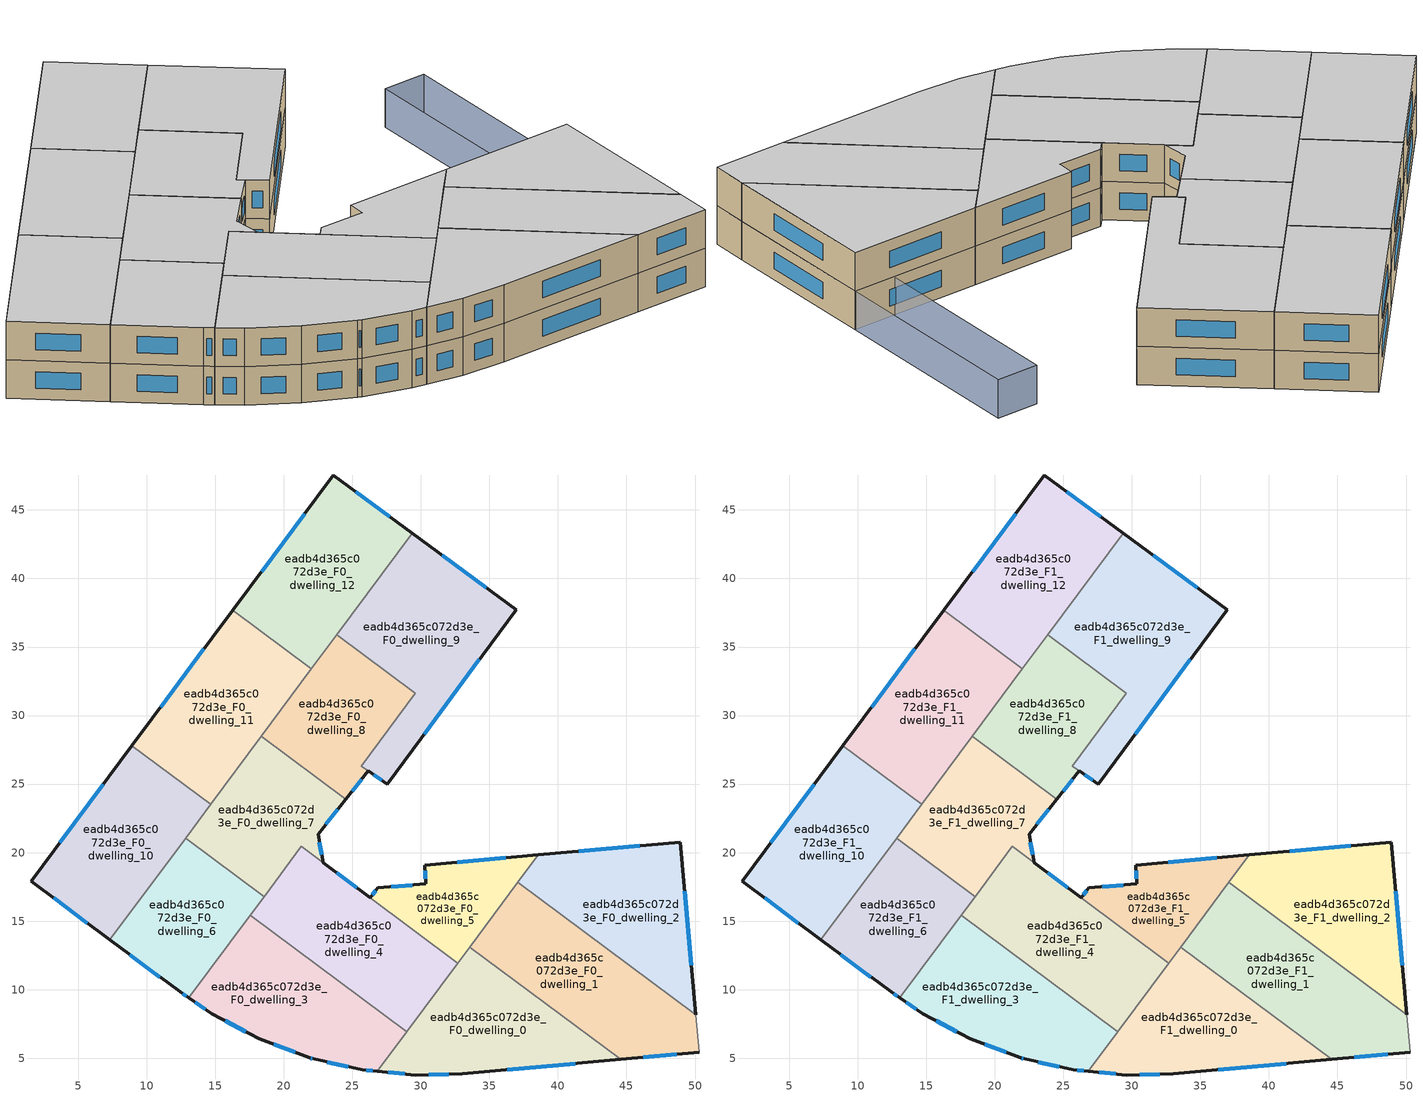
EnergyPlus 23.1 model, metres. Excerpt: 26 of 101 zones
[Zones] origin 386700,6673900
eadb4d365c072d3e_F0_dwelling_0
 floor ground (EU_floor_Construction): 44.58,4.91 33.01,3.87 29.61,3.78 26.83,4.05 33.57,13.1 z0
 wall outside (EU_wall_Construction): 26.83,4.05 29.61,3.78 33.01,3.87 44.58,4.91 z0:3
 wall to eadb4d365c072d3e_F0_dwelling_1 (EU_wall_Construction): 44.58,4.91 33.57,13.1 z0:3
 wall to eadb4d365c072d3e_F0_dwelling_4 (EU_wall_Construction): 32.71,11.95 28.97,6.92 z0:3
 wall to eadb4d365c072d3e_F0_dwelling_3 (EU_wall_Construction): 28.97,6.92 26.83,4.05 z0:3
 wall to eadb4d365c072d3e_F0_dwelling_5 (EU_wall_Construction): 33.57,13.1 32.71,11.95 z0:3
 window (EU_Window_Construction): 30.58,3.8 32.04,3.84 / 27.62,3.97 28.82,3.86 / 36.31,4.17 41.27,4.61 z0.86:2.14
eadb4d365c072d3e_F0_dwelling_1
 floor ground (EU_floor_Construction): 50.07,8.17 50.31,5.43 44.58,4.91 33.57,13.1 37.08,17.83 z0
 wall outside (EU_wall_Construction): 44.58,4.91 50.31,5.43 z0:3
 wall to eadb4d365c072d3e_F0_dwelling_2 (EU_wall_Construction): 50.07,8.17 37.08,17.83 z0:3
 wall adiabatic (EU_wall_Construction): 50.31,5.43 50.07,8.17 z0:3
 wall to eadb4d365c072d3e_F0_dwelling_5 (EU_wall_Construction): 37.08,17.83 33.57,13.1 z0:3
 window (EU_Window_Construction): 46.22,5.06 48.68,5.28 z0.86:2.14
eadb4d365c072d3e_F0_dwelling_10
 floor ground (EU_floor_Construction): 14.66,23.53 7.31,13.64 1.57,17.91 8.93,27.8 z0
 wall outside (EU_wall_Construction): 8.93,27.8 1.57,17.91 7.31,13.64 z0:3
 wall to eadb4d365c072d3e_F0_dwelling_11 (EU_wall_Construction): 14.66,23.53 8.93,27.8 z0:3
 wall to eadb4d365c072d3e_F0_dwelling_6 (EU_wall_Construction): 7.31,13.64 12.83,21.06 z0:3
 wall to eadb4d365c072d3e_F0_dwelling_7 (EU_wall_Construction): 12.83,21.06 14.66,23.53 z0:3
 window (EU_Window_Construction): 3.21,16.69 5.67,14.86 / 6.83,24.97 3.67,20.74 z0.86:2.14
eadb4d365c072d3e_F0_dwelling_11
 floor ground (EU_floor_Construction): 22.02,33.41 14.66,23.53 8.93,27.8 16.28,37.68 z0
 wall outside (EU_wall_Construction): 16.28,37.68 8.93,27.8 z0:3
 wall to eadb4d365c072d3e_F0_dwelling_12 (EU_wall_Construction): 22.02,33.41 16.28,37.68 z0:3
 wall to eadb4d365c072d3e_F0_dwelling_7 (EU_wall_Construction): 14.66,23.53 18.35,28.48 z0:3
 wall to eadb4d365c072d3e_F0_dwelling_8 (EU_wall_Construction): 18.35,28.48 22.02,33.41 z0:3
 window (EU_Window_Construction): 14.18,34.85 11.03,30.62 z0.86:2.14
eadb4d365c072d3e_F0_dwelling_12
 floor ground (EU_floor_Construction): 29.38,43.3 22.02,33.41 16.28,37.68 23.62,47.55 z0
 wall outside (EU_wall_Construction): 29.38,43.3 23.62,47.55 16.28,37.68 z0:3
 wall to eadb4d365c072d3e_F0_dwelling_9 (EU_wall_Construction): 23.87,35.9 29.38,43.3 z0:3
 wall to eadb4d365c072d3e_F0_dwelling_8 (EU_wall_Construction): 22.02,33.41 23.87,35.9 z0:3
 window (EU_Window_Construction): 21.52,44.73 18.38,40.5 / 27.73,44.52 25.27,46.33 z0.86:2.14
eadb4d365c072d3e_F0_dwelling_2
 floor ground (EU_floor_Construction): 48.93,20.77 50.07,8.17 37.08,17.83 38.57,19.83 z0
 wall outside (EU_wall_Construction): 50.07,8.17 48.93,20.77 38.57,19.83 z0:3
 wall to eadb4d365c072d3e_F0_dwelling_5 (EU_wall_Construction): 38.57,19.83 37.08,17.83 z0:3
 window (EU_Window_Construction): 45.97,20.5 41.53,20.1 / 49.74,11.77 49.26,17.17 z0.86:2.14
eadb4d365c072d3e_F0_dwelling_3
 floor ground (EU_floor_Construction): 28.97,6.92 26.83,4.05 25.71,4.15 22.17,4.95 21.89,5.04 18.21,6.41 14.75,8.25 13.07,9.4 17.54,15.42 z0
 wall outside (EU_wall_Construction): 13.07,9.4 14.75,8.25 18.21,6.41 21.89,5.04 22.17,4.95 25.71,4.15 26.83,4.05 z0:3
 wall to eadb4d365c072d3e_F0_dwelling_4 (EU_wall_Construction): 28.97,6.92 17.54,15.42 z0:3
 wall to eadb4d365c072d3e_F0_dwelling_6 (EU_wall_Construction): 17.54,15.42 13.07,9.4 z0:3
 window (EU_Window_Construction): 15.74,7.72 17.22,6.93 / 13.55,9.07 14.27,8.58 / 26.03,4.12 26.51,4.08 / 23.18,4.72 24.7,4.38 / 21.97,5.01 22.09,4.98 / 19.26,6.02 20.84,5.43 z0.86:2.14
eadb4d365c072d3e_F0_dwelling_4
 floor ground (EU_floor_Construction): 32.71,11.95 28.97,6.92 17.54,15.42 21.28,20.45 z0
 wall to eadb4d365c072d3e_F0_dwelling_7 (EU_wall_Construction): 22.87,19.27 21.28,20.45 18.57,16.8 z0:3
 wall to eadb4d365c072d3e_F0_dwelling_5 (EU_wall_Construction): 32.71,11.95 22.87,19.27 z0:3
 wall to eadb4d365c072d3e_F0_dwelling_6 (EU_wall_Construction): 18.57,16.8 17.54,15.42 z0:3
eadb4d365c072d3e_F0_dwelling_5
 floor ground (EU_floor_Construction): 38.57,19.83 32.71,11.95 22.87,19.27 26.31,16.71 26.85,17.44 30.36,17.71 30.29,19.08 z0
 wall outside (EU_wall_Construction): 38.57,19.83 30.29,19.08 30.36,17.71 26.85,17.44 26.31,16.71 22.87,19.27 z0:3
 window (EU_Window_Construction): 30.31,18.69 30.34,18.1 / 36.21,19.61 32.66,19.29 / 25.33,17.44 23.85,18.54 / 26.7,17.23 26.47,16.92 / 29.36,17.64 27.85,17.52 z0.86:2.14
eadb4d365c072d3e_F0_dwelling_6
 floor ground (EU_floor_Construction): 18.57,16.8 13.07,9.4 12.43,9.83 7.31,13.64 12.83,21.06 z0
 wall outside (EU_wall_Construction): 7.31,13.64 12.43,9.83 13.07,9.4 z0:3
 wall to eadb4d365c072d3e_F0_dwelling_7 (EU_wall_Construction): 18.57,16.8 12.83,21.06 z0:3
 window (EU_Window_Construction): 12.61,9.71 12.89,9.53 / 8.78,12.56 10.97,10.92 z0.86:2.14
eadb4d365c072d3e_F0_dwelling_7
 floor ground (EU_floor_Construction): 24.52,23.89 22.5,21.34 22.87,19.27 21.28,20.45 18.57,16.8 12.83,21.06 18.35,28.48 z0
 wall outside (EU_wall_Construction): 22.87,19.27 22.5,21.34 24.52,23.89 z0:3
 wall to eadb4d365c072d3e_F0_dwelling_8 (EU_wall_Construction): 24.52,23.89 18.35,28.48 z0:3
 window (EU_Window_Construction): 23.07,22.07 23.94,23.16 / 22.76,19.86 22.6,20.75 z0.86:2.14
eadb4d365c072d3e_F0_dwelling_8
 floor ground (EU_floor_Construction): 29.6,31.63 25.64,26.31 26.15,25.96 24.52,23.89 18.35,28.48 23.87,35.9 z0
 wall outside (EU_wall_Construction): 24.52,23.89 26.15,25.96 z0:3
 wall to eadb4d365c072d3e_F0_dwelling_9 (EU_wall_Construction): 26.15,25.96 25.64,26.31 29.6,31.63 23.87,35.9 z0:3
 window (EU_Window_Construction): 24.99,24.48 25.69,25.37 z0.86:2.14
eadb4d365c072d3e_F0_dwelling_9
 floor ground (EU_floor_Construction): 36.95,37.73 27.55,25 25.64,26.31 29.6,31.63 23.87,35.9 29.38,43.3 z0
 wall outside (EU_wall_Construction): 26.15,25.96 27.55,25 36.95,37.73 29.38,43.3 z0:3
 window (EU_Window_Construction): 34.79,39.32 31.54,41.71 / 30.23,28.64 34.26,34.09 / 26.55,25.69 27.15,25.28 z0.86:2.14
eadb4d365c072d3e_F1_dwelling_0
 floor to eadb4d365c072d3e_F0_dwelling_0 (EU_floor_Construction): 44.58,4.91 33.01,3.87 29.61,3.78 26.83,4.05 33.57,13.1 z3
 wall outside (EU_wall_Construction): 26.83,4.05 29.61,3.78 33.01,3.87 44.58,4.91 z3:6
 wall to eadb4d365c072d3e_F1_dwelling_1 (EU_wall_Construction): 44.58,4.91 33.57,13.1 z3:6
 wall to eadb4d365c072d3e_F1_dwelling_4 (EU_wall_Construction): 32.71,11.95 28.97,6.92 z3:6
 wall to eadb4d365c072d3e_F1_dwelling_3 (EU_wall_Construction): 28.97,6.92 26.83,4.05 z3:6
 wall to eadb4d365c072d3e_F1_dwelling_5 (EU_wall_Construction): 33.57,13.1 32.71,11.95 z3:6
 window (EU_Window_Construction): 30.58,3.8 32.04,3.84 / 27.62,3.97 28.82,3.86 / 36.31,4.17 41.27,4.61 z3.86:5.14
 ceiling to eadb4d365c072d3e_F2_dwelling_0 (EU_floor_Construction): 44.58,4.91 33.57,13.1 26.83,4.05 29.61,3.78 33.01,3.87 z6
eadb4d365c072d3e_F1_dwelling_1
 floor to eadb4d365c072d3e_F0_dwelling_1 (EU_floor_Construction): 50.07,8.17 50.31,5.43 44.58,4.91 33.57,13.1 37.08,17.83 z3
 wall outside (EU_wall_Construction): 44.58,4.91 50.31,5.43 z3:6
 wall to eadb4d365c072d3e_F1_dwelling_2 (EU_wall_Construction): 50.07,8.17 37.08,17.83 z3:6
 wall adiabatic (EU_wall_Construction): 50.31,5.43 50.07,8.17 z3:6
 wall to eadb4d365c072d3e_F1_dwelling_5 (EU_wall_Construction): 37.08,17.83 33.57,13.1 z3:6
 window (EU_Window_Construction): 46.22,5.06 48.68,5.28 z3.86:5.14
 ceiling to eadb4d365c072d3e_F2_dwelling_1 (EU_floor_Construction): 50.31,5.43 50.07,8.17 37.08,17.83 33.57,13.1 44.58,4.91 z6
eadb4d365c072d3e_F1_dwelling_10
 floor to eadb4d365c072d3e_F0_dwelling_10 (EU_floor_Construction): 14.66,23.53 7.31,13.64 1.57,17.91 8.93,27.8 z3
 wall outside (EU_wall_Construction): 8.93,27.8 1.57,17.91 7.31,13.64 z3:6
 wall to eadb4d365c072d3e_F1_dwelling_11 (EU_wall_Construction): 14.66,23.53 8.93,27.8 z3:6
 wall to eadb4d365c072d3e_F1_dwelling_6 (EU_wall_Construction): 7.31,13.64 12.83,21.06 z3:6
 wall to eadb4d365c072d3e_F1_dwelling_7 (EU_wall_Construction): 12.83,21.06 14.66,23.53 z3:6
 window (EU_Window_Construction): 3.21,16.69 5.67,14.86 / 6.83,24.97 3.67,20.74 z3.86:5.14
 ceiling to eadb4d365c072d3e_F2_dwelling_10 (EU_floor_Construction): 7.31,13.64 14.66,23.53 8.93,27.8 1.57,17.91 z6
eadb4d365c072d3e_F1_dwelling_11
 floor to eadb4d365c072d3e_F0_dwelling_11 (EU_floor_Construction): 22.02,33.41 14.66,23.53 8.93,27.8 16.28,37.68 z3
 wall outside (EU_wall_Construction): 16.28,37.68 8.93,27.8 z3:6
 wall to eadb4d365c072d3e_F1_dwelling_12 (EU_wall_Construction): 22.02,33.41 16.28,37.68 z3:6
 wall to eadb4d365c072d3e_F1_dwelling_7 (EU_wall_Construction): 14.66,23.53 18.35,28.48 z3:6
 wall to eadb4d365c072d3e_F1_dwelling_8 (EU_wall_Construction): 18.35,28.48 22.02,33.41 z3:6
 window (EU_Window_Construction): 14.18,34.85 11.03,30.62 z3.86:5.14
 ceiling to eadb4d365c072d3e_F2_dwelling_11 (EU_floor_Construction): 14.66,23.53 22.02,33.41 16.28,37.68 8.93,27.8 z6
eadb4d365c072d3e_F1_dwelling_12
 floor to eadb4d365c072d3e_F0_dwelling_12 (EU_floor_Construction): 29.38,43.3 22.02,33.41 16.28,37.68 23.62,47.55 z3
 wall outside (EU_wall_Construction): 29.38,43.3 23.62,47.55 16.28,37.68 z3:6
 wall to eadb4d365c072d3e_F1_dwelling_9 (EU_wall_Construction): 23.87,35.9 29.38,43.3 z3:6
 wall to eadb4d365c072d3e_F1_dwelling_8 (EU_wall_Construction): 22.02,33.41 23.87,35.9 z3:6
 window (EU_Window_Construction): 21.52,44.73 18.38,40.5 / 27.73,44.52 25.27,46.33 z3.86:5.14
 ceiling to eadb4d365c072d3e_F2_dwelling_12 (EU_floor_Construction): 22.02,33.41 29.38,43.3 23.62,47.55 16.28,37.68 z6
eadb4d365c072d3e_F1_dwelling_2
 floor to eadb4d365c072d3e_F0_dwelling_2 (EU_floor_Construction): 48.93,20.77 50.07,8.17 37.08,17.83 38.57,19.83 z3
 wall outside (EU_wall_Construction): 50.07,8.17 48.93,20.77 38.57,19.83 z3:6
 wall to eadb4d365c072d3e_F1_dwelling_5 (EU_wall_Construction): 38.57,19.83 37.08,17.83 z3:6
 window (EU_Window_Construction): 45.97,20.5 41.53,20.1 / 49.74,11.77 49.26,17.17 z3.86:5.14
 ceiling to eadb4d365c072d3e_F2_dwelling_2 (EU_floor_Construction): 50.07,8.17 48.93,20.77 38.57,19.83 37.08,17.83 z6
eadb4d365c072d3e_F1_dwelling_3
 floor to eadb4d365c072d3e_F0_dwelling_3 (EU_floor_Construction): 28.97,6.92 26.83,4.05 25.71,4.15 22.17,4.95 21.89,5.04 18.21,6.41 14.75,8.25 13.07,9.4 17.54,15.42 z3
 wall outside (EU_wall_Construction): 13.07,9.4 14.75,8.25 18.21,6.41 21.89,5.04 22.17,4.95 25.71,4.15 26.83,4.05 z3:6
 wall to eadb4d365c072d3e_F1_dwelling_4 (EU_wall_Construction): 28.97,6.92 17.54,15.42 z3:6
 wall to eadb4d365c072d3e_F1_dwelling_6 (EU_wall_Construction): 17.54,15.42 13.07,9.4 z3:6
 window (EU_Window_Construction): 15.74,7.72 17.22,6.93 / 13.55,9.07 14.27,8.58 / 26.03,4.12 26.51,4.08 / 23.18,4.72 24.7,4.38 / 21.97,5.01 22.09,4.98 / 19.26,6.02 20.84,5.43 z3.86:5.14
 ceiling to eadb4d365c072d3e_F2_dwelling_3 (EU_floor_Construction): 26.83,4.05 28.97,6.92 17.54,15.42 13.07,9.4 14.75,8.25 18.21,6.41 21.89,5.04 22.17,4.95 25.71,4.15 z6
eadb4d365c072d3e_F1_dwelling_4
 floor to eadb4d365c072d3e_F0_dwelling_4 (EU_floor_Construction): 32.71,11.95 28.97,6.92 17.54,15.42 21.28,20.45 z3
 wall to eadb4d365c072d3e_F1_dwelling_7 (EU_wall_Construction): 22.87,19.27 21.28,20.45 18.57,16.8 z3:6
 wall to eadb4d365c072d3e_F1_dwelling_5 (EU_wall_Construction): 32.71,11.95 22.87,19.27 z3:6
 wall to eadb4d365c072d3e_F1_dwelling_6 (EU_wall_Construction): 18.57,16.8 17.54,15.42 z3:6
 ceiling to eadb4d365c072d3e_F2_dwelling_4 (EU_floor_Construction): 28.97,6.92 32.71,11.95 21.28,20.45 17.54,15.42 z6
eadb4d365c072d3e_F1_dwelling_5
 floor to eadb4d365c072d3e_F0_dwelling_5 (EU_floor_Construction): 38.57,19.83 32.71,11.95 22.87,19.27 26.31,16.71 26.85,17.44 30.36,17.71 30.29,19.08 z3
 wall outside (EU_wall_Construction): 38.57,19.83 30.29,19.08 30.36,17.71 26.85,17.44 26.31,16.71 22.87,19.27 z3:6
 window (EU_Window_Construction): 30.31,18.69 30.34,18.1 / 36.21,19.61 32.66,19.29 / 25.33,17.44 23.85,18.54 / 26.7,17.23 26.47,16.92 / 29.36,17.64 27.85,17.52 z3.86:5.14
 ceiling to eadb4d365c072d3e_F2_dwelling_5 (EU_floor_Construction): 32.71,11.95 38.57,19.83 30.29,19.08 30.36,17.71 26.85,17.44 26.31,16.71 22.87,19.27 z6
eadb4d365c072d3e_F1_dwelling_6
 floor to eadb4d365c072d3e_F0_dwelling_6 (EU_floor_Construction): 18.57,16.8 13.07,9.4 12.43,9.83 7.31,13.64 12.83,21.06 z3
 wall outside (EU_wall_Construction): 7.31,13.64 12.43,9.83 13.07,9.4 z3:6
 wall to eadb4d365c072d3e_F1_dwelling_7 (EU_wall_Construction): 18.57,16.8 12.83,21.06 z3:6
 window (EU_Window_Construction): 12.61,9.71 12.89,9.53 / 8.78,12.56 10.97,10.92 z3.86:5.14
 ceiling to eadb4d365c072d3e_F2_dwelling_6 (EU_floor_Construction): 13.07,9.4 18.57,16.8 12.83,21.06 7.31,13.64 12.43,9.83 z6
eadb4d365c072d3e_F1_dwelling_7
 floor to eadb4d365c072d3e_F0_dwelling_7 (EU_floor_Construction): 24.52,23.89 22.5,21.34 22.87,19.27 21.28,20.45 18.57,16.8 12.83,21.06 18.35,28.48 z3
 wall outside (EU_wall_Construction): 22.87,19.27 22.5,21.34 24.52,23.89 z3:6
 wall to eadb4d365c072d3e_F1_dwelling_8 (EU_wall_Construction): 24.52,23.89 18.35,28.48 z3:6
 window (EU_Window_Construction): 23.07,22.07 23.94,23.16 / 22.76,19.86 22.6,20.75 z3.86:5.14
 ceiling to eadb4d365c072d3e_F2_dwelling_7 (EU_floor_Construction): 22.87,19.27 22.5,21.34 24.52,23.89 18.35,28.48 12.83,21.06 18.57,16.8 21.28,20.45 z6
eadb4d365c072d3e_F1_dwelling_8
 floor to eadb4d365c072d3e_F0_dwelling_8 (EU_floor_Construction): 29.6,31.63 25.64,26.31 26.15,25.96 24.52,23.89 18.35,28.48 23.87,35.9 z3
 wall outside (EU_wall_Construction): 24.52,23.89 26.15,25.96 z3:6
 wall to eadb4d365c072d3e_F1_dwelling_9 (EU_wall_Construction): 26.15,25.96 25.64,26.31 29.6,31.63 23.87,35.9 z3:6
 window (EU_Window_Construction): 24.99,24.48 25.69,25.37 z3.86:5.14
 ceiling to eadb4d365c072d3e_F2_dwelling_8 (EU_floor_Construction): 26.15,25.96 25.64,26.31 29.6,31.63 23.87,35.9 18.35,28.48 24.52,23.89 z6
eadb4d365c072d3e_F1_dwelling_9
 floor to eadb4d365c072d3e_F0_dwelling_9 (EU_floor_Construction): 36.95,37.73 27.55,25 25.64,26.31 29.6,31.63 23.87,35.9 29.38,43.3 z3
 wall outside (EU_wall_Construction): 26.15,25.96 27.55,25 36.95,37.73 29.38,43.3 z3:6
 window (EU_Window_Construction): 34.79,39.32 31.54,41.71 / 30.23,28.64 34.26,34.09 / 26.55,25.69 27.15,25.28 z3.86:5.14
 ceiling to eadb4d365c072d3e_F2_dwelling_9 (EU_floor_Construction): 27.55,25 36.95,37.73 29.38,43.3 23.87,35.9 29.6,31.63 25.64,26.31 z6
shading: 47.5,36.61 48.93,20.77 / 48.93,20.77 45.6,20.47 / 45.6,20.47 44.18,36.31 / 44.18,36.31 47.5,36.61 z0:3
[Building]
EU S2 Campaign: North Axis=0; Terrain=City; Solar Distribution=FullExterior
[Site:Location]
Helsinki-Vantaa.AP: Latitude=60.317; Longitude=24.963; Time Zone=2; Elevation=54.6
[SizingPeriod:WeatherFileDays]
AnnualSizingPeriod: Begin Month=1; Begin Day of Month=1; End Month=12; End Day of Month=31; Day of Week for Start Day=Monday; Use Weather File Daylight Saving Period=No; Use Weather File Rain and Snow Indicators=No
[MATERIAL]
EU_InternalMass_Material: Roughness=MediumRough; Thickness=0.1; Conductivity=1; Density=1800; Specific Heat=900; Thermal Absorptance=0.9; Solar Absorptance=0.7; Visible Absorptance=0.7
[MATERIAL:NOMASS] Roughness=MediumRough; Thermal Absorptance=0.9; Solar Absorptance=0.7; Visible Absorptance=0.7
Name | Thermal Resistance
EU_wall_NoMass | 1.10183
EU_floor_NoMass | 1.70606
[WINDOWMATERIAL:SIMPLEGLAZINGSYSTEM]
EU_Window_SimpleGlazing: UFactor=3.11035; Solar Heat Gain Coefficient=0.8; Visible Transmittance=0.8
[CONSTRUCTION]
EU_wall_Construction: EU_wall_NoMass
EU_floor_Construction: EU_floor_NoMass
EU_Window_Construction: EU_Window_SimpleGlazing
EU_InternalMass_Construction: EU_InternalMass_Material
[ZONE] Type=1; Multiplier=1; Ceiling Height=autocalculate; Floor Area=autocalculate; Part of Total Floor Area=Yes
Name | Volume
eadb4d365c072d3e_F0_dwelling_0; eadb4d365c072d3e_F1_dwelling_0 | 246.894
eadb4d365c072d3e_F0_dwelling_1; eadb4d365c072d3e_F1_dwelling_1 | 287.891
eadb4d365c072d3e_F0_dwelling_10; eadb4d365c072d3e_F1_dwelling_10; eadb4d365c072d3e_F0_dwelling_3; eadb4d365c072d3e_F1_dwelling_3 | 264.294
eadb4d365c072d3e_F0_dwelling_11; eadb4d365c072d3e_F1_dwelling_11 | 264.274
eadb4d365c072d3e_F0_dwelling_12; eadb4d365c072d3e_F1_dwelling_12 | 264.285
eadb4d365c072d3e_F0_dwelling_2; eadb4d365c072d3e_F1_dwelling_2 | 258.063
eadb4d365c072d3e_F0_dwelling_4; eadb4d365c072d3e_F1_dwelling_4 | 267.642
eadb4d365c072d3e_F0_dwelling_5; eadb4d365c072d3e_F1_dwelling_5 | 137.648
eadb4d365c072d3e_F0_dwelling_6; eadb4d365c072d3e_F1_dwelling_6 | 198.237
eadb4d365c072d3e_F0_dwelling_7 | 208.272
eadb4d365c072d3e_F1_dwelling_7 | 208.214
eadb4d365c072d3e_F0_dwelling_8; eadb4d365c072d3e_F1_dwelling_8 | 202.788
eadb4d365c072d3e_F0_dwelling_9; eadb4d365c072d3e_F1_dwelling_9 | 306.916
[INTERNALMASS] Construction=EU_InternalMass_Construction
Name | Zone or ZoneList | Surface Area
eadb4d365c072d3e_F0_dwelling_0_EU_InternalMass | eadb4d365c072d3e_F0_dwelling_0 | 82.2983
eadb4d365c072d3e_F0_dwelling_1_EU_InternalMass | eadb4d365c072d3e_F0_dwelling_1 | 95.9633
eadb4d365c072d3e_F0_dwelling_2_EU_InternalMass | eadb4d365c072d3e_F0_dwelling_2 | 86.021
eadb4d365c072d3e_F0_dwelling_3_EU_InternalMass | eadb4d365c072d3e_F0_dwelling_3 | 88.0975
eadb4d365c072d3e_F0_dwelling_4_EU_InternalMass | eadb4d365c072d3e_F0_dwelling_4 | 89.2168
eadb4d365c072d3e_F0_dwelling_5_EU_InternalMass | eadb4d365c072d3e_F0_dwelling_5 | 45.8829
eadb4d365c072d3e_F0_dwelling_6_EU_InternalMass | eadb4d365c072d3e_F0_dwelling_6 | 66.0789
eadb4d365c072d3e_F0_dwelling_7_EU_InternalMass | eadb4d365c072d3e_F0_dwelling_7 | 69.4218
eadb4d365c072d3e_F0_dwelling_8_EU_InternalMass | eadb4d365c072d3e_F0_dwelling_8 | 67.5985
eadb4d365c072d3e_F0_dwelling_9_EU_InternalMass | eadb4d365c072d3e_F0_dwelling_9 | 102.305
eadb4d365c072d3e_F0_dwelling_10_EU_InternalMass | eadb4d365c072d3e_F0_dwelling_10 | 88.0985
eadb4d365c072d3e_F0_dwelling_11_EU_InternalMass | eadb4d365c072d3e_F0_dwelling_11 | 88.0914
eadb4d365c072d3e_F0_dwelling_12_EU_InternalMass | eadb4d365c072d3e_F0_dwelling_12 | 88.0953
eadb4d365c072d3e_F1_dwelling_0_EU_InternalMass | eadb4d365c072d3e_F1_dwelling_0 | 82.2983
eadb4d365c072d3e_F1_dwelling_1_EU_InternalMass | eadb4d365c072d3e_F1_dwelling_1 | 95.9633
eadb4d365c072d3e_F1_dwelling_2_EU_InternalMass | eadb4d365c072d3e_F1_dwelling_2 | 86.021
eadb4d365c072d3e_F1_dwelling_3_EU_InternalMass | eadb4d365c072d3e_F1_dwelling_3 | 88.0975
eadb4d365c072d3e_F1_dwelling_4_EU_InternalMass | eadb4d365c072d3e_F1_dwelling_4 | 89.2168
eadb4d365c072d3e_F1_dwelling_5_EU_InternalMass | eadb4d365c072d3e_F1_dwelling_5 | 45.8829
eadb4d365c072d3e_F1_dwelling_6_EU_InternalMass | eadb4d365c072d3e_F1_dwelling_6 | 66.0789
eadb4d365c072d3e_F1_dwelling_7_EU_InternalMass | eadb4d365c072d3e_F1_dwelling_7 | 69.4218
eadb4d365c072d3e_F1_dwelling_8_EU_InternalMass | eadb4d365c072d3e_F1_dwelling_8 | 67.5985
eadb4d365c072d3e_F1_dwelling_9_EU_InternalMass | eadb4d365c072d3e_F1_dwelling_9 | 102.305
eadb4d365c072d3e_F1_dwelling_10_EU_InternalMass | eadb4d365c072d3e_F1_dwelling_10 | 88.0985
eadb4d365c072d3e_F1_dwelling_11_EU_InternalMass | eadb4d365c072d3e_F1_dwelling_11 | 88.0914
eadb4d365c072d3e_F1_dwelling_12_EU_InternalMass | eadb4d365c072d3e_F1_dwelling_12 | 88.0953
[OTHEREQUIPMENT] Fuel Type=Electricity; Design Level Calculation Method=Watts/Area; Power per Zone Floor Area=1; Fraction Latent=0; Fraction Radiant=0; Fraction Lost=0; Carbon Dioxide Generation Rate=0; EndUse Subcategory=EU_Step8_InternalGains
Name | Zone or ZoneList or Space or SpaceList | Schedule
EU_Step8_InternalGain_eadb4d365c072d3e_F0_dwelling_0_f000 | eadb4d365c072d3e_F0_dwelling_0 | EU_Step8_GainSchedule_eadb4d365c072d3e_F0_dwelling_0_f000
EU_Step8_InternalGain_eadb4d365c072d3e_F0_dwelling_1_f000 | eadb4d365c072d3e_F0_dwelling_1 | EU_Step8_GainSchedule_eadb4d365c072d3e_F0_dwelling_1_f000
EU_Step8_InternalGain_eadb4d365c072d3e_F0_dwelling_2_f000 | eadb4d365c072d3e_F0_dwelling_2 | EU_Step8_GainSchedule_eadb4d365c072d3e_F0_dwelling_2_f000
EU_Step8_InternalGain_eadb4d365c072d3e_F0_dwelling_3_f000 | eadb4d365c072d3e_F0_dwelling_3 | EU_Step8_GainSchedule_eadb4d365c072d3e_F0_dwelling_3_f000
EU_Step8_InternalGain_eadb4d365c072d3e_F0_dwelling_4_f000 | eadb4d365c072d3e_F0_dwelling_4 | EU_Step8_GainSchedule_eadb4d365c072d3e_F0_dwelling_4_f000
EU_Step8_InternalGain_eadb4d365c072d3e_F0_dwelling_5_f000 | eadb4d365c072d3e_F0_dwelling_5 | EU_Step8_GainSchedule_eadb4d365c072d3e_F0_dwelling_5_f000
EU_Step8_InternalGain_eadb4d365c072d3e_F0_dwelling_6_f000 | eadb4d365c072d3e_F0_dwelling_6 | EU_Step8_GainSchedule_eadb4d365c072d3e_F0_dwelling_6_f000
EU_Step8_InternalGain_eadb4d365c072d3e_F0_dwelling_7_f000 | eadb4d365c072d3e_F0_dwelling_7 | EU_Step8_GainSchedule_eadb4d365c072d3e_F0_dwelling_7_f000
EU_Step8_InternalGain_eadb4d365c072d3e_F0_dwelling_8_f000 | eadb4d365c072d3e_F0_dwelling_8 | EU_Step8_GainSchedule_eadb4d365c072d3e_F0_dwelling_8_f000
EU_Step8_InternalGain_eadb4d365c072d3e_F0_dwelling_9_f000 | eadb4d365c072d3e_F0_dwelling_9 | EU_Step8_GainSchedule_eadb4d365c072d3e_F0_dwelling_9_f000
EU_Step8_InternalGain_eadb4d365c072d3e_F0_dwelling_10_f000 | eadb4d365c072d3e_F0_dwelling_10 | EU_Step8_GainSchedule_eadb4d365c072d3e_F0_dwelling_10_f000
EU_Step8_InternalGain_eadb4d365c072d3e_F0_dwelling_11_f000 | eadb4d365c072d3e_F0_dwelling_11 | EU_Step8_GainSchedule_eadb4d365c072d3e_F0_dwelling_11_f000
EU_Step8_InternalGain_eadb4d365c072d3e_F0_dwelling_12_f000 | eadb4d365c072d3e_F0_dwelling_12 | EU_Step8_GainSchedule_eadb4d365c072d3e_F0_dwelling_12_f000
EU_Step8_InternalGain_eadb4d365c072d3e_F1_dwelling_0_f000 | eadb4d365c072d3e_F1_dwelling_0 | EU_Step8_GainSchedule_eadb4d365c072d3e_F1_dwelling_0_f000
EU_Step8_InternalGain_eadb4d365c072d3e_F1_dwelling_1_f000 | eadb4d365c072d3e_F1_dwelling_1 | EU_Step8_GainSchedule_eadb4d365c072d3e_F1_dwelling_1_f000
EU_Step8_InternalGain_eadb4d365c072d3e_F1_dwelling_2_f000 | eadb4d365c072d3e_F1_dwelling_2 | EU_Step8_GainSchedule_eadb4d365c072d3e_F1_dwelling_2_f000
EU_Step8_InternalGain_eadb4d365c072d3e_F1_dwelling_3_f000 | eadb4d365c072d3e_F1_dwelling_3 | EU_Step8_GainSchedule_eadb4d365c072d3e_F1_dwelling_3_f000
EU_Step8_InternalGain_eadb4d365c072d3e_F1_dwelling_4_f000 | eadb4d365c072d3e_F1_dwelling_4 | EU_Step8_GainSchedule_eadb4d365c072d3e_F1_dwelling_4_f000
EU_Step8_InternalGain_eadb4d365c072d3e_F1_dwelling_5_f000 | eadb4d365c072d3e_F1_dwelling_5 | EU_Step8_GainSchedule_eadb4d365c072d3e_F1_dwelling_5_f000
EU_Step8_InternalGain_eadb4d365c072d3e_F1_dwelling_6_f000 | eadb4d365c072d3e_F1_dwelling_6 | EU_Step8_GainSchedule_eadb4d365c072d3e_F1_dwelling_6_f000
EU_Step8_InternalGain_eadb4d365c072d3e_F1_dwelling_7_f000 | eadb4d365c072d3e_F1_dwelling_7 | EU_Step8_GainSchedule_eadb4d365c072d3e_F1_dwelling_7_f000
EU_Step8_InternalGain_eadb4d365c072d3e_F1_dwelling_8_f000 | eadb4d365c072d3e_F1_dwelling_8 | EU_Step8_GainSchedule_eadb4d365c072d3e_F1_dwelling_8_f000
EU_Step8_InternalGain_eadb4d365c072d3e_F1_dwelling_9_f000 | eadb4d365c072d3e_F1_dwelling_9 | EU_Step8_GainSchedule_eadb4d365c072d3e_F1_dwelling_9_f000
EU_Step8_InternalGain_eadb4d365c072d3e_F1_dwelling_10_f000 | eadb4d365c072d3e_F1_dwelling_10 | EU_Step8_GainSchedule_eadb4d365c072d3e_F1_dwelling_10_f000
EU_Step8_InternalGain_eadb4d365c072d3e_F1_dwelling_11_f000 | eadb4d365c072d3e_F1_dwelling_11 | EU_Step8_GainSchedule_eadb4d365c072d3e_F1_dwelling_11_f000
EU_Step8_InternalGain_eadb4d365c072d3e_F1_dwelling_12_f000 | eadb4d365c072d3e_F1_dwelling_12 | EU_Step8_GainSchedule_eadb4d365c072d3e_F1_dwelling_12_f000
[ZONEVENTILATION:DESIGNFLOWRATE] Schedule=EU_AlwaysOn; Design Flow Rate Calculation Method=AirChanges/Hour; Air Changes per Hour=0.756316; Ventilation Type=Natural; Fan Pressure Rise=0; Fan Total Efficiency=1; Constant Term Coefficient=1; Temperature Term Coefficient=0; Velocity Term Coefficient=0; Velocity Squared Term Coefficient=0; Minimum Indoor Temperature=-100; Maximum Indoor Temperature=100; Delta Temperature=-100; Minimum Outdoor Temperature=-100; Maximum Outdoor Temperature=100; Maximum Wind Speed=40
Name | Zone or ZoneList or Space or SpaceList
EU_ConstantAir_eadb4d365c072d3e_F0_dwelling_0 | eadb4d365c072d3e_F0_dwelling_0
EU_ConstantAir_eadb4d365c072d3e_F0_dwelling_1 | eadb4d365c072d3e_F0_dwelling_1
EU_ConstantAir_eadb4d365c072d3e_F0_dwelling_2 | eadb4d365c072d3e_F0_dwelling_2
EU_ConstantAir_eadb4d365c072d3e_F0_dwelling_3 | eadb4d365c072d3e_F0_dwelling_3
EU_ConstantAir_eadb4d365c072d3e_F0_dwelling_4 | eadb4d365c072d3e_F0_dwelling_4
EU_ConstantAir_eadb4d365c072d3e_F0_dwelling_5 | eadb4d365c072d3e_F0_dwelling_5
EU_ConstantAir_eadb4d365c072d3e_F0_dwelling_6 | eadb4d365c072d3e_F0_dwelling_6
EU_ConstantAir_eadb4d365c072d3e_F0_dwelling_7 | eadb4d365c072d3e_F0_dwelling_7
EU_ConstantAir_eadb4d365c072d3e_F0_dwelling_8 | eadb4d365c072d3e_F0_dwelling_8
EU_ConstantAir_eadb4d365c072d3e_F0_dwelling_9 | eadb4d365c072d3e_F0_dwelling_9
EU_ConstantAir_eadb4d365c072d3e_F0_dwelling_10 | eadb4d365c072d3e_F0_dwelling_10
EU_ConstantAir_eadb4d365c072d3e_F0_dwelling_11 | eadb4d365c072d3e_F0_dwelling_11
EU_ConstantAir_eadb4d365c072d3e_F0_dwelling_12 | eadb4d365c072d3e_F0_dwelling_12
EU_ConstantAir_eadb4d365c072d3e_F1_dwelling_0 | eadb4d365c072d3e_F1_dwelling_0
EU_ConstantAir_eadb4d365c072d3e_F1_dwelling_1 | eadb4d365c072d3e_F1_dwelling_1
EU_ConstantAir_eadb4d365c072d3e_F1_dwelling_2 | eadb4d365c072d3e_F1_dwelling_2
EU_ConstantAir_eadb4d365c072d3e_F1_dwelling_3 | eadb4d365c072d3e_F1_dwelling_3
EU_ConstantAir_eadb4d365c072d3e_F1_dwelling_4 | eadb4d365c072d3e_F1_dwelling_4
EU_ConstantAir_eadb4d365c072d3e_F1_dwelling_5 | eadb4d365c072d3e_F1_dwelling_5
EU_ConstantAir_eadb4d365c072d3e_F1_dwelling_6 | eadb4d365c072d3e_F1_dwelling_6
EU_ConstantAir_eadb4d365c072d3e_F1_dwelling_7 | eadb4d365c072d3e_F1_dwelling_7
EU_ConstantAir_eadb4d365c072d3e_F1_dwelling_8 | eadb4d365c072d3e_F1_dwelling_8
EU_ConstantAir_eadb4d365c072d3e_F1_dwelling_9 | eadb4d365c072d3e_F1_dwelling_9
EU_ConstantAir_eadb4d365c072d3e_F1_dwelling_10 | eadb4d365c072d3e_F1_dwelling_10
EU_ConstantAir_eadb4d365c072d3e_F1_dwelling_11 | eadb4d365c072d3e_F1_dwelling_11
EU_ConstantAir_eadb4d365c072d3e_F1_dwelling_12 | eadb4d365c072d3e_F1_dwelling_12
[HVACTEMPLATE:THERMOSTAT] Constant Heating Setpoint=20; Constant Cooling Setpoint=50
EU_HeatOnly_eadb4d365c072d3e_F0_dwelling_0; EU_HeatOnly_eadb4d365c072d3e_F0_dwelling_1; EU_HeatOnly_eadb4d365c072d3e_F0_dwelling_2; EU_HeatOnly_eadb4d365c072d3e_F0_dwelling_3; EU_HeatOnly_eadb4d365c072d3e_F0_dwelling_4; EU_HeatOnly_eadb4d365c072d3e_F0_dwelling_5; EU_HeatOnly_eadb4d365c072d3e_F0_dwelling_6; EU_HeatOnly_eadb4d365c072d3e_F0_dwelling_7; EU_HeatOnly_eadb4d365c072d3e_F0_dwelling_8; EU_HeatOnly_eadb4d365c072d3e_F0_dwelling_9; EU_HeatOnly_eadb4d365c072d3e_F0_dwelling_10; EU_HeatOnly_eadb4d365c072d3e_F0_dwelling_11; EU_HeatOnly_eadb4d365c072d3e_F0_dwelling_12; EU_HeatOnly_eadb4d365c072d3e_F1_dwelling_0; EU_HeatOnly_eadb4d365c072d3e_F1_dwelling_1; EU_HeatOnly_eadb4d365c072d3e_F1_dwelling_2; EU_HeatOnly_eadb4d365c072d3e_F1_dwelling_3; EU_HeatOnly_eadb4d365c072d3e_F1_dwelling_4; EU_HeatOnly_eadb4d365c072d3e_F1_dwelling_5; EU_HeatOnly_eadb4d365c072d3e_F1_dwelling_6; EU_HeatOnly_eadb4d365c072d3e_F1_dwelling_7; EU_HeatOnly_eadb4d365c072d3e_F1_dwelling_8; EU_HeatOnly_eadb4d365c072d3e_F1_dwelling_9; EU_HeatOnly_eadb4d365c072d3e_F1_dwelling_10; EU_HeatOnly_eadb4d365c072d3e_F1_dwelling_11; EU_HeatOnly_eadb4d365c072d3e_F1_dwelling_12; EU_HeatOnly_eadb4d365c072d3e_F2_dwelling_0; EU_HeatOnly_eadb4d365c072d3e_F2_dwelling_1; EU_HeatOnly_eadb4d365c072d3e_F2_dwelling_2; EU_HeatOnly_eadb4d365c072d3e_F2_dwelling_3; EU_HeatOnly_eadb4d365c072d3e_F2_dwelling_4; EU_HeatOnly_eadb4d365c072d3e_F2_dwelling_5; EU_HeatOnly_eadb4d365c072d3e_F2_dwelling_6; EU_HeatOnly_eadb4d365c072d3e_F2_dwelling_7; EU_HeatOnly_eadb4d365c072d3e_F2_dwelling_8; EU_HeatOnly_eadb4d365c072d3e_F2_dwelling_9; EU_HeatOnly_eadb4d365c072d3e_F2_dwelling_10; EU_HeatOnly_eadb4d365c072d3e_F2_dwelling_11; EU_HeatOnly_eadb4d365c072d3e_F2_dwelling_12; EU_HeatOnly_eadb4d365c072d3e_F3_dwelling_0; EU_HeatOnly_eadb4d365c072d3e_F3_dwelling_1; EU_HeatOnly_eadb4d365c072d3e_F3_dwelling_2; EU_HeatOnly_eadb4d365c072d3e_F3_dwelling_3; EU_HeatOnly_eadb4d365c072d3e_F3_dwelling_4; EU_HeatOnly_eadb4d365c072d3e_F3_dwelling_5; EU_HeatOnly_eadb4d365c072d3e_F3_dwelling_6; EU_HeatOnly_eadb4d365c072d3e_F3_dwelling_7; EU_HeatOnly_eadb4d365c072d3e_F3_dwelling_8; EU_HeatOnly_eadb4d365c072d3e_F3_dwelling_9; EU_HeatOnly_eadb4d365c072d3e_F3_dwelling_10; EU_HeatOnly_eadb4d365c072d3e_F3_dwelling_11; EU_HeatOnly_eadb4d365c072d3e_F3_dwelling_12; EU_HeatOnly_eadb4d365c072d3e_F4_dwelling_0; EU_HeatOnly_eadb4d365c072d3e_F4_dwelling_1; EU_HeatOnly_eadb4d365c072d3e_F4_dwelling_2; EU_HeatOnly_eadb4d365c072d3e_F4_dwelling_3; EU_HeatOnly_eadb4d365c072d3e_F4_dwelling_4; EU_HeatOnly_eadb4d365c072d3e_F4_dwelling_5; EU_HeatOnly_eadb4d365c072d3e_F4_dwelling_6; EU_HeatOnly_eadb4d365c072d3e_F4_dwelling_7; EU_HeatOnly_eadb4d365c072d3e_F4_dwelling_8; EU_HeatOnly_eadb4d365c072d3e_F4_dwelling_9; EU_HeatOnly_eadb4d365c072d3e_F4_dwelling_10; EU_HeatOnly_eadb4d365c072d3e_F4_dwelling_11; EU_HeatOnly_eadb4d365c072d3e_F4_dwelling_12; EU_HeatOnly_eadb4d365c072d3e_F5_dwelling_0; EU_HeatOnly_eadb4d365c072d3e_F5_dwelling_1; EU_HeatOnly_eadb4d365c072d3e_F5_dwelling_2; EU_HeatOnly_eadb4d365c072d3e_F5_dwelling_3; EU_HeatOnly_eadb4d365c072d3e_F5_dwelling_4; EU_HeatOnly_eadb4d365c072d3e_F5_dwelling_5; EU_HeatOnly_eadb4d365c072d3e_F5_dwelling_6; EU_HeatOnly_eadb4d365c072d3e_F5_dwelling_7; EU_HeatOnly_eadb4d365c072d3e_F5_dwelling_8; EU_HeatOnly_eadb4d365c072d3e_F5_dwelling_9; EU_HeatOnly_eadb4d365c072d3e_F5_dwelling_10; EU_HeatOnly_eadb4d365c072d3e_F5_dwelling_11; EU_HeatOnly_eadb4d365c072d3e_F6_dwelling_0; EU_HeatOnly_eadb4d365c072d3e_F6_dwelling_1; EU_HeatOnly_eadb4d365c072d3e_F6_dwelling_2; EU_HeatOnly_eadb4d365c072d3e_F6_dwelling_3; EU_HeatOnly_eadb4d365c072d3e_F6_dwelling_4; EU_HeatOnly_eadb4d365c072d3e_F6_dwelling_5; EU_HeatOnly_eadb4d365c072d3e_F6_dwelling_6; EU_HeatOnly_eadb4d365c072d3e_F6_dwelling_7; EU_HeatOnly_eadb4d365c072d3e_F6_dwelling_8; EU_HeatOnly_eadb4d365c072d3e_F6_dwelling_9; EU_HeatOnly_eadb4d365c072d3e_F6_dwelling_10; EU_HeatOnly_eadb4d365c072d3e_F6_dwelling_11; EU_HeatOnly_eadb4d365c072d3e_F7_dwelling_0; EU_HeatOnly_eadb4d365c072d3e_F7_dwelling_1; EU_HeatOnly_eadb4d365c072d3e_F7_dwelling_2; EU_HeatOnly_eadb4d365c072d3e_F7_dwelling_3; EU_HeatOnly_eadb4d365c072d3e_F7_dwelling_4; EU_HeatOnly_eadb4d365c072d3e_F7_dwelling_5; EU_HeatOnly_eadb4d365c072d3e_F7_dwelling_6; EU_HeatOnly_eadb4d365c072d3e_F7_dwelling_7; EU_HeatOnly_eadb4d365c072d3e_F7_dwelling_8; EU_HeatOnly_eadb4d365c072d3e_F7_dwelling_9; EU_HeatOnly_eadb4d365c072d3e_F7_dwelling_10; EU_HeatOnly_eadb4d365c072d3e_F7_dwelling_11
[HVACTEMPLATE:ZONE:IDEALLOADSAIRSYSTEM] System Availability Schedule=EU_AlwaysOn; Maximum Heating Supply Air Temperature=50; Minimum Cooling Supply Air Temperature=13; Maximum Heating Supply Air Humidity Ratio=0.0156; Minimum Cooling Supply Air Humidity Ratio=0.0077; Heating Limit=NoLimit; Cooling Limit=NoLimit; Heating Availability Schedule=EU_AlwaysOn; Cooling Availability Schedule=EU_CoolingOff; Dehumidification Control Type=ConstantSensibleHeatRatio; Cooling Sensible Heat Ratio=0.7; Dehumidification Setpoint=60; Humidification Control Type=None; Humidification Setpoint=30; Outdoor Air Method=None; Outdoor Air Flow Rate per Person=0.00944; Outdoor Air Flow Rate per Zone Floor Area=0; Outdoor Air Flow Rate per Zone=0; Demand Controlled Ventilation Type=None; Outdoor Air Economizer Type=NoEconomizer; Heat Recovery Type=None; Sensible Heat Recovery Effectiveness=0.7; Latent Heat Recovery Effectiveness=0.65
Name | Template Thermostat
eadb4d365c072d3e_F0_dwelling_0 | EU_HeatOnly_eadb4d365c072d3e_F0_dwelling_0
eadb4d365c072d3e_F0_dwelling_1 | EU_HeatOnly_eadb4d365c072d3e_F0_dwelling_1
eadb4d365c072d3e_F0_dwelling_2 | EU_HeatOnly_eadb4d365c072d3e_F0_dwelling_2
eadb4d365c072d3e_F0_dwelling_3 | EU_HeatOnly_eadb4d365c072d3e_F0_dwelling_3
eadb4d365c072d3e_F0_dwelling_4 | EU_HeatOnly_eadb4d365c072d3e_F0_dwelling_4
eadb4d365c072d3e_F0_dwelling_5 | EU_HeatOnly_eadb4d365c072d3e_F0_dwelling_5
eadb4d365c072d3e_F0_dwelling_6 | EU_HeatOnly_eadb4d365c072d3e_F0_dwelling_6
eadb4d365c072d3e_F0_dwelling_7 | EU_HeatOnly_eadb4d365c072d3e_F0_dwelling_7
eadb4d365c072d3e_F0_dwelling_8 | EU_HeatOnly_eadb4d365c072d3e_F0_dwelling_8
eadb4d365c072d3e_F0_dwelling_9 | EU_HeatOnly_eadb4d365c072d3e_F0_dwelling_9
eadb4d365c072d3e_F0_dwelling_10 | EU_HeatOnly_eadb4d365c072d3e_F0_dwelling_10
eadb4d365c072d3e_F0_dwelling_11 | EU_HeatOnly_eadb4d365c072d3e_F0_dwelling_11
eadb4d365c072d3e_F0_dwelling_12 | EU_HeatOnly_eadb4d365c072d3e_F0_dwelling_12
eadb4d365c072d3e_F1_dwelling_0 | EU_HeatOnly_eadb4d365c072d3e_F1_dwelling_0
eadb4d365c072d3e_F1_dwelling_1 | EU_HeatOnly_eadb4d365c072d3e_F1_dwelling_1
eadb4d365c072d3e_F1_dwelling_2 | EU_HeatOnly_eadb4d365c072d3e_F1_dwelling_2
eadb4d365c072d3e_F1_dwelling_3 | EU_HeatOnly_eadb4d365c072d3e_F1_dwelling_3
eadb4d365c072d3e_F1_dwelling_4 | EU_HeatOnly_eadb4d365c072d3e_F1_dwelling_4
eadb4d365c072d3e_F1_dwelling_5 | EU_HeatOnly_eadb4d365c072d3e_F1_dwelling_5
eadb4d365c072d3e_F1_dwelling_6 | EU_HeatOnly_eadb4d365c072d3e_F1_dwelling_6
eadb4d365c072d3e_F1_dwelling_7 | EU_HeatOnly_eadb4d365c072d3e_F1_dwelling_7
eadb4d365c072d3e_F1_dwelling_8 | EU_HeatOnly_eadb4d365c072d3e_F1_dwelling_8
eadb4d365c072d3e_F1_dwelling_9 | EU_HeatOnly_eadb4d365c072d3e_F1_dwelling_9
eadb4d365c072d3e_F1_dwelling_10 | EU_HeatOnly_eadb4d365c072d3e_F1_dwelling_10
eadb4d365c072d3e_F1_dwelling_11 | EU_HeatOnly_eadb4d365c072d3e_F1_dwelling_11
eadb4d365c072d3e_F1_dwelling_12 | EU_HeatOnly_eadb4d365c072d3e_F1_dwelling_12
[SIZING:ZONE] Zone Cooling Design Supply Air Temperature Input Method=SupplyAirTemperature; Zone Cooling Design Supply Air Temperature=13; Zone Heating Design Supply Air Temperature Input Method=SupplyAirTemperature; Zone Heating Design Supply Air Temperature=50; Zone Cooling Design Supply Air Humidity Ratio=0.008; Zone Heating Design Supply Air Humidity Ratio=0.008; Cooling Design Air Flow Method=DesignDay; Cooling Design Air Flow Rate=0; Cooling Minimum Air Flow per Zone Floor Area=0.000762; Cooling Minimum Air Flow=0; Cooling Minimum Air Flow Fraction=0.2; Heating Design Air Flow Method=DesignDay; Heating Design Air Flow Rate=0; Heating Maximum Air Flow per Zone Floor Area=0.002032; Heating Maximum Air Flow=0.141576; Heating Maximum Air Flow Fraction=0.3; Account for Dedicated Outdoor Air System=No; Dedicated Outdoor Air System Control Strategy=NeutralSupplyAir; Dedicated Outdoor Air Low Setpoint Temperature for Design=autosize; Dedicated Outdoor Air High Setpoint Temperature for Design=autosize; Zone Load Sizing Method=Sensible Load Only No Latent Load; Zone Latent Cooling Design Supply Air Humidity Ratio Input Method=HumidityRatioDifference; Zone Cooling Design Supply Air Humidity Ratio Difference=0.005; Zone Latent Heating Design Supply Air Humidity Ratio Input Method=HumidityRatioDifference; Zone Humidification Design Supply Air Humidity Ratio Difference=0.005
eadb4d365c072d3e_F0_dwelling_0; eadb4d365c072d3e_F0_dwelling_1; eadb4d365c072d3e_F0_dwelling_2; eadb4d365c072d3e_F0_dwelling_3; eadb4d365c072d3e_F0_dwelling_4; eadb4d365c072d3e_F0_dwelling_5; eadb4d365c072d3e_F0_dwelling_6; eadb4d365c072d3e_F0_dwelling_7; eadb4d365c072d3e_F0_dwelling_8; eadb4d365c072d3e_F0_dwelling_9; eadb4d365c072d3e_F0_dwelling_10; eadb4d365c072d3e_F0_dwelling_11; eadb4d365c072d3e_F0_dwelling_12; eadb4d365c072d3e_F1_dwelling_0; eadb4d365c072d3e_F1_dwelling_1; eadb4d365c072d3e_F1_dwelling_2; eadb4d365c072d3e_F1_dwelling_3; eadb4d365c072d3e_F1_dwelling_4; eadb4d365c072d3e_F1_dwelling_5; eadb4d365c072d3e_F1_dwelling_6; eadb4d365c072d3e_F1_dwelling_7; eadb4d365c072d3e_F1_dwelling_8; eadb4d365c072d3e_F1_dwelling_9; eadb4d365c072d3e_F1_dwelling_10; eadb4d365c072d3e_F1_dwelling_11; eadb4d365c072d3e_F1_dwelling_12
[SCHEDULE:CONSTANT]
Name | Hourly Value
EU_AlwaysOn | 1
EU_CoolingOff | 0
[SCHEDULE:FILE] Column Number=1; Rows to Skip at Top=0; Number of Hours of Data=8760; Column Separator=Comma; Interpolate to Timestep=No; Minutes per Item=60; Adjust Schedule for Daylight Savings=Yes
Name | File
EU_Step8_GainSchedule_eadb4d365c072d3e_F0_dwelling_0_f000 | ../../schedules/eadb4d365c072d3e/eadb4d365c072d3e_F0_dwelling_0_f000_gain.csv
EU_Step8_GainSchedule_eadb4d365c072d3e_F0_dwelling_1_f000 | ../../schedules/eadb4d365c072d3e/eadb4d365c072d3e_F0_dwelling_1_f000_gain.csv
EU_Step8_GainSchedule_eadb4d365c072d3e_F0_dwelling_2_f000 | ../../schedules/eadb4d365c072d3e/eadb4d365c072d3e_F0_dwelling_2_f000_gain.csv
EU_Step8_GainSchedule_eadb4d365c072d3e_F0_dwelling_3_f000 | ../../schedules/eadb4d365c072d3e/eadb4d365c072d3e_F0_dwelling_3_f000_gain.csv
EU_Step8_GainSchedule_eadb4d365c072d3e_F0_dwelling_4_f000 | ../../schedules/eadb4d365c072d3e/eadb4d365c072d3e_F0_dwelling_4_f000_gain.csv
EU_Step8_GainSchedule_eadb4d365c072d3e_F0_dwelling_5_f000 | ../../schedules/eadb4d365c072d3e/eadb4d365c072d3e_F0_dwelling_5_f000_gain.csv
EU_Step8_GainSchedule_eadb4d365c072d3e_F0_dwelling_6_f000 | ../../schedules/eadb4d365c072d3e/eadb4d365c072d3e_F0_dwelling_6_f000_gain.csv
EU_Step8_GainSchedule_eadb4d365c072d3e_F0_dwelling_7_f000 | ../../schedules/eadb4d365c072d3e/eadb4d365c072d3e_F0_dwelling_7_f000_gain.csv
EU_Step8_GainSchedule_eadb4d365c072d3e_F0_dwelling_8_f000 | ../../schedules/eadb4d365c072d3e/eadb4d365c072d3e_F0_dwelling_8_f000_gain.csv
EU_Step8_GainSchedule_eadb4d365c072d3e_F0_dwelling_9_f000 | ../../schedules/eadb4d365c072d3e/eadb4d365c072d3e_F0_dwelling_9_f000_gain.csv
EU_Step8_GainSchedule_eadb4d365c072d3e_F0_dwelling_10_f000 | ../../schedules/eadb4d365c072d3e/eadb4d365c072d3e_F0_dwelling_10_f000_gain.csv
EU_Step8_GainSchedule_eadb4d365c072d3e_F0_dwelling_11_f000 | ../../schedules/eadb4d365c072d3e/eadb4d365c072d3e_F0_dwelling_11_f000_gain.csv
EU_Step8_GainSchedule_eadb4d365c072d3e_F0_dwelling_12_f000 | ../../schedules/eadb4d365c072d3e/eadb4d365c072d3e_F0_dwelling_12_f000_gain.csv
EU_Step8_GainSchedule_eadb4d365c072d3e_F1_dwelling_0_f000 | ../../schedules/eadb4d365c072d3e/eadb4d365c072d3e_F1_dwelling_0_f000_gain.csv
EU_Step8_GainSchedule_eadb4d365c072d3e_F1_dwelling_1_f000 | ../../schedules/eadb4d365c072d3e/eadb4d365c072d3e_F1_dwelling_1_f000_gain.csv
EU_Step8_GainSchedule_eadb4d365c072d3e_F1_dwelling_2_f000 | ../../schedules/eadb4d365c072d3e/eadb4d365c072d3e_F1_dwelling_2_f000_gain.csv
EU_Step8_GainSchedule_eadb4d365c072d3e_F1_dwelling_3_f000 | ../../schedules/eadb4d365c072d3e/eadb4d365c072d3e_F1_dwelling_3_f000_gain.csv
EU_Step8_GainSchedule_eadb4d365c072d3e_F1_dwelling_4_f000 | ../../schedules/eadb4d365c072d3e/eadb4d365c072d3e_F1_dwelling_4_f000_gain.csv
EU_Step8_GainSchedule_eadb4d365c072d3e_F1_dwelling_5_f000 | ../../schedules/eadb4d365c072d3e/eadb4d365c072d3e_F1_dwelling_5_f000_gain.csv
EU_Step8_GainSchedule_eadb4d365c072d3e_F1_dwelling_6_f000 | ../../schedules/eadb4d365c072d3e/eadb4d365c072d3e_F1_dwelling_6_f000_gain.csv
EU_Step8_GainSchedule_eadb4d365c072d3e_F1_dwelling_7_f000 | ../../schedules/eadb4d365c072d3e/eadb4d365c072d3e_F1_dwelling_7_f000_gain.csv
EU_Step8_GainSchedule_eadb4d365c072d3e_F1_dwelling_8_f000 | ../../schedules/eadb4d365c072d3e/eadb4d365c072d3e_F1_dwelling_8_f000_gain.csv
EU_Step8_GainSchedule_eadb4d365c072d3e_F1_dwelling_9_f000 | ../../schedules/eadb4d365c072d3e/eadb4d365c072d3e_F1_dwelling_9_f000_gain.csv
EU_Step8_GainSchedule_eadb4d365c072d3e_F1_dwelling_10_f000 | ../../schedules/eadb4d365c072d3e/eadb4d365c072d3e_F1_dwelling_10_f000_gain.csv
EU_Step8_GainSchedule_eadb4d365c072d3e_F1_dwelling_11_f000 | ../../schedules/eadb4d365c072d3e/eadb4d365c072d3e_F1_dwelling_11_f000_gain.csv
EU_Step8_GainSchedule_eadb4d365c072d3e_F1_dwelling_12_f000 | ../../schedules/eadb4d365c072d3e/eadb4d365c072d3e_F1_dwelling_12_f000_gain.csv
